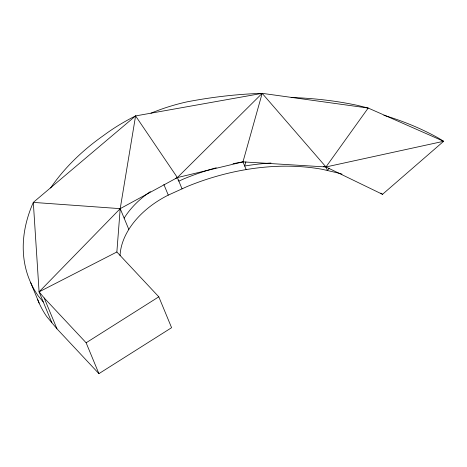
<?xml version="1.0" encoding="UTF-8"?>
<svg xmlns="http://www.w3.org/2000/svg" width="467" height="467" viewBox="0 0 467 467"><rect width="100%" height="100%" fill="white"/><g stroke="black" fill="none" stroke-linecap="round" stroke-linejoin="round"><path stroke-width="0.7" d="M37.523 299.213A179.579 121.788 -22.5 0 0 46.788 316.649L56.968 328.832L98.911 373.653L171.593 327.694L158.803 296.819L116.861 251.993L120.206 208.65L135.588 115.921L262.174 93.347L368.194 108.046L443.65 141.285L382.502 194.33L325.966 166.958L323.362 166.351M246.162 169.585L242.968 161.868L262.174 93.347A369.199 250.376 -22.5 0 0 187.197 101.818A149.271 101.228 -22.5 0 0 150.981 113.172M245.864 161.827L244.685 166.024A191.861 130.112 -22.5 0 1 270.965 163.024M233.027 163.73A191.861 130.112 -22.5 0 1 242.968 161.868L325.966 166.958L368.194 108.046L357.471 105.373A369.199 250.376 -22.5 0 0 291.134 97.498M329.13 168.167L327.443 170.525L325.966 166.958L262.174 93.347L177.372 177.577L120.206 208.65L39.088 291.863L51.878 322.738M182.048 188.855L177.372 177.577L135.588 115.921L33.315 202.392A179.579 121.788 -22.5 0 0 38.177 295.868L43.268 301.962M128.81 229.431L120.206 208.65L33.315 202.392L39.088 291.863L44.178 297.958L86.126 342.778L158.803 296.819M39.088 291.863L116.861 251.993M175.405 178.47L177.372 177.577L242.968 161.868M120.054 255.589A79.734 54.073 -22.5 0 1 168.278 195.118L187.115 186.549A191.861 130.112 -22.5 0 1 322.23 169.305L339.276 173.292A191.861 130.112 -22.5 0 1 342.007 174.109M325.966 166.958L443.65 141.285L438.332 138.022A369.199 250.376 -22.5 0 0 383.88 115.296M178.038 179.941L178.849 181.138L183.916 178.832A191.861 130.112 -22.5 0 1 216.256 167.776M163.876 184.5L168.278 195.118M86.126 342.778L98.911 373.653M44.178 297.958L56.968 328.832M30.542 282.331L39.146 303.106M380.838 193.099A191.861 130.112 -22.5 0 1 382.502 194.33M124.14 218.153A79.734 54.073 -22.5 0 1 150.374 191.598M50.599 188.008A179.579 121.788 -22.5 0 1 103.511 135.535A149.271 101.228 -22.5 0 1 135.588 115.921M119.447 209.899A79.734 54.073 -22.5 0 1 120.206 208.65"/></g></svg>
